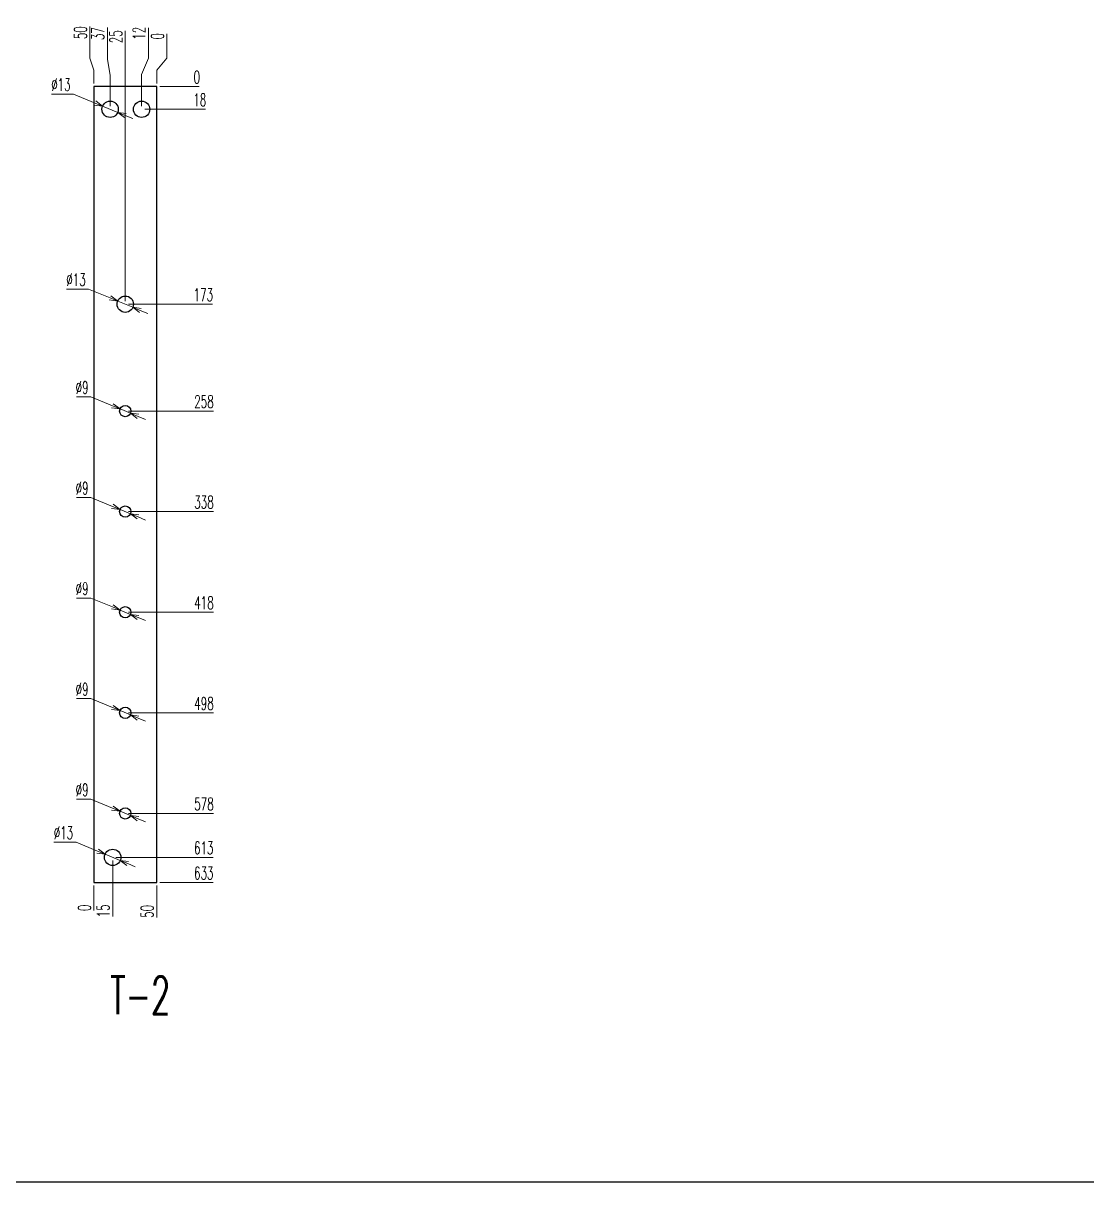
# Model space of a CAD drawing. Header units: millimetres. Extents: x 173893 to 258446, y -176540 to -123824.
# Drawn here: x 186747 to 187593, y -146197 to -145275 of the extents above; entities that cross this region are included whole.
import ezdxf
from ezdxf.enums import TextEntityAlignment as Align

# ---------------------------------------------------------------- set-up
doc = ezdxf.new("R2010")
doc.units = ezdxf.units.MM
doc.header["$LTSCALE"] = 3
doc.layers.add('@.DM. NÉT CHÍNH', color=7, linetype='Continuous')
doc.styles.add('Ann_w01', font='romans.shx', dxfattribs={"width": 0.6, "bigfont": 'chineset.shx'})
doc.dimstyles.new('Dim 01_SC05', dxfattribs={"dimscale": 5, "dimtxt": 2, "dimasz": 1.3, "dimexe": 0.5, "dimexo": 0.5, "dimgap": 0.5, "dimtad": 1, "dimtoh": 1, "dimdec": 1, "dimzin": 12, "dimdsep": 46, "dimtxsty": 'Ann_w01', "dimblk": 'OPEN30', "dimcen": 1.5, "dimclrd": 6, "dimclre": 6, "dimclrt": 3, "dimadec": 1, "dimazin": 3, "dimtm": 1e-09, "dimtfac": 1, "dimtdec": 1, "dimtmove": 0, "dimatfit": 3, "dimldrblk": 'OPEN30', "dimfxl": 1, "dimtolj": 1, "dimlwd": 20, "dimlwe": 20, "dimarcsym": 0})

# ---------------------------------------------------------------- blocks, each defined once
blk = doc.blocks.new('*D4322')
at = {"layer": '@.DM. NÉT CHÍNH', "color": 6, "linetype": 'Continuous', "lineweight": 20, "transparency": 16777216}
blk.add_line((186855.54, -145958.64), (186898.08, -145958.64), dxfattribs=at)
at = {"layer": 'Defpoints', "color": 0, "linetype": 'Continuous', "transparency": 16777216}
for p in [(186828.04, -145325.66), (186853.04, -145958.64), (186880.43, -145958.64)]:
    blk.add_point(p, dxfattribs=at)
at = {"layer": '@.DM. NÉT CHÍNH', "color": 3, "linetype": 'Continuous', "transparency": 16777216, "insert": (186890.5, -145951.14), "char_height": 10, "attachment_point": 5, "style": 'Ann_w01'}
blk.add_mtext('\\A1;633', dxfattribs=at)
blk = doc.blocks.new('_Open30')
at = {"color": 0, "linetype": 'ByBlock', "lineweight": -2}
for p, q in [((-1, 0.27), (0, 0)), ((0, 0), (-1, -0.27)), ((0, 0), (-1, 0))]:
    blk.add_line(p, q, dxfattribs=at)
blk = doc.blocks.new('*D4323')
at = {"layer": '@.DM. NÉT CHÍNH', "color": 6, "linetype": 'Continuous', "lineweight": 20, "transparency": 16777216}
blk.add_line((186820.53, -145938.64), (186898.08, -145938.64), dxfattribs=at)
at = {"layer": 'Defpoints', "color": 0, "linetype": 'Continuous', "transparency": 16777216}
for p in [(186828.04, -145325.66), (186818.03, -145938.64), (186880.43, -145938.64)]:
    blk.add_point(p, dxfattribs=at)
at = {"layer": '@.DM. NÉT CHÍNH', "color": 3, "linetype": 'Continuous', "transparency": 16777216, "insert": (186890.5, -145931.14), "char_height": 10, "attachment_point": 5, "style": 'Ann_w01'}
blk.add_mtext('\\A1;613', dxfattribs=at)
blk = doc.blocks.new('*D4324')
at = {"layer": '@.DM. NÉT CHÍNH', "color": 6, "linetype": 'Continuous', "lineweight": 20, "transparency": 16777216}
blk.add_line((186830.54, -145903.68), (186898.36, -145903.68), dxfattribs=at)
at = {"layer": 'Defpoints', "color": 0, "linetype": 'Continuous', "transparency": 16777216}
for p in [(186828.04, -145325.66), (186828.04, -145903.68), (186880.43, -145903.68)]:
    blk.add_point(p, dxfattribs=at)
at = {"layer": '@.DM. NÉT CHÍNH', "color": 3, "linetype": 'Continuous', "transparency": 16777216, "insert": (186890.65, -145896.18), "char_height": 10, "attachment_point": 5, "style": 'Ann_w01'}
blk.add_mtext('\\A1;578', dxfattribs=at)
blk = doc.blocks.new('*D4325')
at = {"layer": '@.DM. NÉT CHÍNH', "color": 6, "linetype": 'Continuous', "lineweight": 20, "transparency": 16777216}
blk.add_line((186830.54, -145823.68), (186898.36, -145823.68), dxfattribs=at)
at = {"layer": 'Defpoints', "color": 0, "linetype": 'Continuous', "transparency": 16777216}
for p in [(186828.04, -145325.66), (186828.04, -145823.68), (186880.43, -145823.68)]:
    blk.add_point(p, dxfattribs=at)
at = {"layer": '@.DM. NÉT CHÍNH', "color": 3, "linetype": 'Continuous', "transparency": 16777216, "insert": (186890.65, -145816.18), "char_height": 10, "attachment_point": 5, "style": 'Ann_w01'}
blk.add_mtext('\\A1;498', dxfattribs=at)
blk = doc.blocks.new('*D4326')
at = {"layer": '@.DM. NÉT CHÍNH', "color": 6, "linetype": 'Continuous', "lineweight": 20, "transparency": 16777216}
blk.add_line((186830.54, -145743.68), (186898.36, -145743.68), dxfattribs=at)
at = {"layer": 'Defpoints', "color": 0, "linetype": 'Continuous', "transparency": 16777216}
for p in [(186828.04, -145325.66), (186828.04, -145743.68), (186880.43, -145743.68)]:
    blk.add_point(p, dxfattribs=at)
at = {"layer": '@.DM. NÉT CHÍNH', "color": 3, "linetype": 'Continuous', "transparency": 16777216, "insert": (186890.65, -145736.18), "char_height": 10, "attachment_point": 5, "style": 'Ann_w01'}
blk.add_mtext('\\A1;418', dxfattribs=at)
blk = doc.blocks.new('*D4327')
at = {"layer": '@.DM. NÉT CHÍNH', "color": 6, "linetype": 'Continuous', "lineweight": 20, "transparency": 16777216}
blk.add_line((186830.54, -145663.68), (186898.36, -145663.68), dxfattribs=at)
at = {"layer": 'Defpoints', "color": 0, "linetype": 'Continuous', "transparency": 16777216}
for p in [(186828.04, -145325.66), (186828.04, -145663.68), (186880.43, -145663.68)]:
    blk.add_point(p, dxfattribs=at)
at = {"layer": '@.DM. NÉT CHÍNH', "color": 3, "linetype": 'Continuous', "transparency": 16777216, "insert": (186890.65, -145656.18), "char_height": 10, "attachment_point": 5, "style": 'Ann_w01'}
blk.add_mtext('\\A1;338', dxfattribs=at)
blk = doc.blocks.new('*D4328')
at = {"layer": '@.DM. NÉT CHÍNH', "color": 6, "linetype": 'Continuous', "lineweight": 20, "transparency": 16777216}
blk.add_line((186830.54, -145583.68), (186898.36, -145583.68), dxfattribs=at)
at = {"layer": 'Defpoints', "color": 0, "linetype": 'Continuous', "transparency": 16777216}
for p in [(186828.04, -145325.66), (186828.04, -145583.68), (186880.43, -145583.68)]:
    blk.add_point(p, dxfattribs=at)
at = {"layer": '@.DM. NÉT CHÍNH', "color": 3, "linetype": 'Continuous', "transparency": 16777216, "insert": (186890.65, -145576.18), "char_height": 10, "attachment_point": 5, "style": 'Ann_w01'}
blk.add_mtext('\\A1;258', dxfattribs=at)
blk = doc.blocks.new('*D4329')
at = {"layer": '@.DM. NÉT CHÍNH', "color": 6, "linetype": 'Continuous', "lineweight": 20, "transparency": 16777216}
blk.add_line((186830.53, -145498.68), (186897.5, -145498.68), dxfattribs=at)
at = {"layer": 'Defpoints', "color": 0, "linetype": 'Continuous', "transparency": 16777216}
for p in [(186828.04, -145325.66), (186828.03, -145498.68), (186880.43, -145498.68)]:
    blk.add_point(p, dxfattribs=at)
at = {"layer": '@.DM. NÉT CHÍNH', "color": 3, "linetype": 'Continuous', "transparency": 16777216, "insert": (186890.22, -145491.18), "char_height": 10, "attachment_point": 5, "style": 'Ann_w01'}
blk.add_mtext('\\A1;173', dxfattribs=at)
blk = doc.blocks.new('*D4330')
at = {"layer": '@.DM. NÉT CHÍNH', "color": 6, "linetype": 'Continuous', "lineweight": 20, "transparency": 16777216}
blk.add_line((186843.53, -145343.65), (186891.79, -145343.65), dxfattribs=at)
at = {"layer": 'Defpoints', "color": 0, "linetype": 'Continuous', "transparency": 16777216}
for p in [(186828.04, -145325.66), (186841.03, -145343.65), (186880.43, -145343.65)]:
    blk.add_point(p, dxfattribs=at)
at = {"layer": '@.DM. NÉT CHÍNH', "color": 3, "linetype": 'Continuous', "transparency": 16777216, "insert": (186887.36, -145336.15), "char_height": 10, "attachment_point": 5, "style": 'Ann_w01'}
blk.add_mtext('\\A1;18', dxfattribs=at)
blk = doc.blocks.new('*D4331')
at = {"layer": '@.DM. NÉT CHÍNH', "color": 6, "linetype": 'Continuous', "lineweight": 20, "transparency": 16777216}
blk.add_line((186855.54, -145325.66), (186886.93, -145325.66), dxfattribs=at)
at = {"layer": 'Defpoints', "color": 0, "linetype": 'Continuous', "transparency": 16777216}
for p in [(186828.04, -145325.66), (186853.04, -145325.66), (186880.43, -145325.66)]:
    blk.add_point(p, dxfattribs=at)
at = {"layer": '@.DM. NÉT CHÍNH', "color": 3, "linetype": 'Continuous', "transparency": 16777216, "insert": (186884.93, -145318.16), "char_height": 10, "attachment_point": 5, "style": 'Ann_w01'}
blk.add_mtext('\\A1;0', dxfattribs=at)
blk = doc.blocks.new('*D4334')
at = {"layer": '@.DM. NÉT CHÍNH', "color": 6, "linetype": 'Continuous', "lineweight": 20, "transparency": 16777216}
for p, q in [((186789.13, -145572.41), (186800.77, -145572.41)), ((186800.77, -145572.41), (186817.87, -145579.48)), ((186832.19, -145585.4), (186823.88, -145581.96)), ((186838.2, -145587.88), (186844.21, -145590.36))]:
    blk.add_line(p, q, dxfattribs=at)
at = {"layer": 'Defpoints', "color": 0, "linetype": 'Continuous', "transparency": 16777216}
for p in [(186823.88, -145581.96), (186832.19, -145585.4)]:
    blk.add_point(p, dxfattribs=at)
at = {"layer": '@.DM. NÉT CHÍNH', "color": 6, "linetype": 'Continuous', "lineweight": 20, "transparency": 16777216, "xscale": 6.5, "yscale": 6.5, "zscale": 6.5}
for p, rotation in [((186823.88, -145581.96), 337.5444999743361), ((186832.19, -145585.4), 157.5444999743361)]:
    blk.add_blockref('_Open30', p, dxfattribs=dict(at, rotation=rotation))
at = {"layer": '@.DM. NÉT CHÍNH', "color": 3, "linetype": 'Continuous', "transparency": 16777216, "insert": (186793.7, -145564.91), "char_height": 10, "attachment_point": 5, "style": 'Ann_w01'}
blk.add_mtext('\\A1;∅9', dxfattribs=at)
blk = doc.blocks.new('*D4337')
at = {"layer": '@.DM. NÉT CHÍNH', "color": 6, "linetype": 'Continuous', "lineweight": 20, "transparency": 16777216}
for p, q in [((186789.13, -145652.41), (186800.77, -145652.41)), ((186800.77, -145652.41), (186817.87, -145659.48)), ((186832.19, -145665.4), (186823.88, -145661.96)), ((186838.2, -145667.88), (186844.21, -145670.36))]:
    blk.add_line(p, q, dxfattribs=at)
at = {"layer": 'Defpoints', "color": 0, "linetype": 'Continuous', "transparency": 16777216}
for p in [(186823.88, -145661.96), (186832.19, -145665.4)]:
    blk.add_point(p, dxfattribs=at)
at = {"layer": '@.DM. NÉT CHÍNH', "color": 6, "linetype": 'Continuous', "lineweight": 20, "transparency": 16777216, "xscale": 6.5, "yscale": 6.5, "zscale": 6.5}
for p, rotation in [((186823.88, -145661.96), 337.5444999737402), ((186832.19, -145665.4), 157.5444999737402)]:
    blk.add_blockref('_Open30', p, dxfattribs=dict(at, rotation=rotation))
at = {"layer": '@.DM. NÉT CHÍNH', "color": 3, "linetype": 'Continuous', "transparency": 16777216, "insert": (186793.7, -145644.91), "char_height": 10, "attachment_point": 5, "style": 'Ann_w01'}
blk.add_mtext('\\A1;∅9', dxfattribs=at)
blk = doc.blocks.new('*D4340')
at = {"layer": '@.DM. NÉT CHÍNH', "color": 6, "linetype": 'Continuous', "lineweight": 20, "transparency": 16777216}
for p, q in [((186789.13, -145732.41), (186800.77, -145732.41)), ((186800.77, -145732.41), (186817.87, -145739.48)), ((186832.19, -145745.4), (186823.88, -145741.96)), ((186838.2, -145747.88), (186844.21, -145750.36))]:
    blk.add_line(p, q, dxfattribs=at)
at = {"layer": 'Defpoints', "color": 0, "linetype": 'Continuous', "transparency": 16777216}
for p in [(186823.88, -145741.96), (186832.19, -145745.4)]:
    blk.add_point(p, dxfattribs=at)
at = {"layer": '@.DM. NÉT CHÍNH', "color": 6, "linetype": 'Continuous', "lineweight": 20, "transparency": 16777216, "xscale": 6.5, "yscale": 6.5, "zscale": 6.5}
for p, rotation in [((186823.88, -145741.96), 337.5444999734685), ((186832.19, -145745.4), 157.5444999734685)]:
    blk.add_blockref('_Open30', p, dxfattribs=dict(at, rotation=rotation))
at = {"layer": '@.DM. NÉT CHÍNH', "color": 3, "linetype": 'Continuous', "transparency": 16777216, "insert": (186793.7, -145724.91), "char_height": 10, "attachment_point": 5, "style": 'Ann_w01'}
blk.add_mtext('\\A1;∅9', dxfattribs=at)
blk = doc.blocks.new('*D4343')
at = {"layer": '@.DM. NÉT CHÍNH', "color": 6, "linetype": 'Continuous', "lineweight": 20, "transparency": 16777216}
for p, q in [((186789.13, -145812.41), (186800.77, -145812.41)), ((186800.77, -145812.41), (186817.87, -145819.48)), ((186832.19, -145825.4), (186823.88, -145821.96)), ((186838.2, -145827.88), (186844.21, -145830.36))]:
    blk.add_line(p, q, dxfattribs=at)
at = {"layer": 'Defpoints', "color": 0, "linetype": 'Continuous', "transparency": 16777216}
for p in [(186823.88, -145821.96), (186832.19, -145825.4)]:
    blk.add_point(p, dxfattribs=at)
at = {"layer": '@.DM. NÉT CHÍNH', "color": 6, "linetype": 'Continuous', "lineweight": 20, "transparency": 16777216, "xscale": 6.5, "yscale": 6.5, "zscale": 6.5}
for p, rotation in [((186823.88, -145821.96), 337.5444999737105), ((186832.19, -145825.4), 157.5444999737105)]:
    blk.add_blockref('_Open30', p, dxfattribs=dict(at, rotation=rotation))
at = {"layer": '@.DM. NÉT CHÍNH', "color": 3, "linetype": 'Continuous', "transparency": 16777216, "insert": (186793.7, -145804.91), "char_height": 10, "attachment_point": 5, "style": 'Ann_w01'}
blk.add_mtext('\\A1;∅9', dxfattribs=at)
blk = doc.blocks.new('*D4346')
at = {"layer": '@.DM. NÉT CHÍNH', "color": 6, "linetype": 'Continuous', "lineweight": 20, "transparency": 16777216}
for p, q in [((186789.13, -145892.41), (186800.77, -145892.41)), ((186800.77, -145892.41), (186817.87, -145899.48)), ((186832.19, -145905.4), (186823.88, -145901.96)), ((186838.2, -145907.88), (186844.21, -145910.36))]:
    blk.add_line(p, q, dxfattribs=at)
at = {"layer": 'Defpoints', "color": 0, "linetype": 'Continuous', "transparency": 16777216}
for p in [(186823.88, -145901.96), (186832.19, -145905.4)]:
    blk.add_point(p, dxfattribs=at)
at = {"layer": '@.DM. NÉT CHÍNH', "color": 6, "linetype": 'Continuous', "lineweight": 20, "transparency": 16777216, "xscale": 6.5, "yscale": 6.5, "zscale": 6.5}
for p, rotation in [((186823.88, -145901.96), 337.5444999736511), ((186832.19, -145905.4), 157.5444999736511)]:
    blk.add_blockref('_Open30', p, dxfattribs=dict(at, rotation=rotation))
at = {"layer": '@.DM. NÉT CHÍNH', "color": 3, "linetype": 'Continuous', "transparency": 16777216, "insert": (186793.7, -145884.91), "char_height": 10, "attachment_point": 5, "style": 'Ann_w01'}
blk.add_mtext('\\A1;∅9', dxfattribs=at)
blk = doc.blocks.new('*D4347')
at = {"layer": '@.DM. NÉT CHÍNH', "color": 6, "linetype": 'Continuous', "lineweight": 20, "transparency": 16777216}
for p, q in [((186771.27, -145926.6), (186788.91, -145926.6)), ((186788.91, -145926.6), (186806.01, -145933.67)), ((186824.03, -145941.12), (186812.02, -145936.15)), ((186830.04, -145943.6), (186836.05, -145946.09))]:
    blk.add_line(p, q, dxfattribs=at)
at = {"layer": 'Defpoints', "color": 0, "linetype": 'Continuous', "transparency": 16777216}
for p in [(186812.02, -145936.15), (186824.03, -145941.12)]:
    blk.add_point(p, dxfattribs=at)
at = {"layer": '@.DM. NÉT CHÍNH', "color": 6, "linetype": 'Continuous', "lineweight": 20, "transparency": 16777216, "xscale": 6.5, "yscale": 6.5, "zscale": 6.5}
for p, rotation in [((186812.02, -145936.15), 337.5444999738485), ((186824.03, -145941.12), 157.5444999738486)]:
    blk.add_blockref('_Open30', p, dxfattribs=dict(at, rotation=rotation))
at = {"layer": '@.DM. NÉT CHÍNH', "color": 3, "linetype": 'Continuous', "transparency": 16777216, "insert": (186778.84, -145919.1), "char_height": 10, "attachment_point": 5, "style": 'Ann_w01'}
blk.add_mtext('\\A1;∅13', dxfattribs=at)
blk = doc.blocks.new('*D4351')
at = {"layer": '@.DM. NÉT CHÍNH', "color": 6, "linetype": 'Continuous', "lineweight": 20, "transparency": 16777216}
for p, q in [((186781.27, -145486.65), (186798.91, -145486.65)), ((186798.91, -145486.65), (186816.01, -145493.71)), ((186834.03, -145501.16), (186822.02, -145496.2)), ((186840.04, -145503.65), (186846.05, -145506.13))]:
    blk.add_line(p, q, dxfattribs=at)
at = {"layer": 'Defpoints', "color": 0, "linetype": 'Continuous', "transparency": 16777216}
for p in [(186822.02, -145496.2), (186834.03, -145501.16)]:
    blk.add_point(p, dxfattribs=at)
at = {"layer": '@.DM. NÉT CHÍNH', "color": 6, "linetype": 'Continuous', "lineweight": 20, "transparency": 16777216, "xscale": 6.5, "yscale": 6.5, "zscale": 6.5}
for p, rotation in [((186822.02, -145496.2), 337.5444999736399), ((186834.03, -145501.16), 157.5444999736399)]:
    blk.add_blockref('_Open30', p, dxfattribs=dict(at, rotation=rotation))
at = {"layer": '@.DM. NÉT CHÍNH', "color": 3, "linetype": 'Continuous', "transparency": 16777216, "insert": (186788.84, -145479.15), "char_height": 10, "attachment_point": 5, "style": 'Ann_w01'}
blk.add_mtext('\\A1;∅13', dxfattribs=at)
blk = doc.blocks.new('*D4353')
at = {"layer": '@.DM. NÉT CHÍNH', "color": 6, "linetype": 'Continuous', "lineweight": 20, "transparency": 16777216}
for p, q in [((186769.27, -145331.61), (186786.91, -145331.61)), ((186786.91, -145331.61), (186804.01, -145338.68)), ((186822.03, -145346.13), (186810.02, -145341.16)), ((186828.04, -145348.61), (186834.05, -145351.09))]:
    blk.add_line(p, q, dxfattribs=at)
at = {"layer": 'Defpoints', "color": 0, "linetype": 'Continuous', "transparency": 16777216}
for p in [(186810.02, -145341.16), (186822.03, -145346.13)]:
    blk.add_point(p, dxfattribs=at)
at = {"layer": '@.DM. NÉT CHÍNH', "color": 6, "linetype": 'Continuous', "lineweight": 20, "transparency": 16777216, "xscale": 6.5, "yscale": 6.5, "zscale": 6.5}
for p, rotation in [((186810.02, -145341.16), 337.5444999740161), ((186822.03, -145346.13), 157.5444999740161)]:
    blk.add_blockref('_Open30', p, dxfattribs=dict(at, rotation=rotation))
at = {"layer": '@.DM. NÉT CHÍNH', "color": 3, "linetype": 'Continuous', "transparency": 16777216, "insert": (186776.84, -145324.11), "char_height": 10, "attachment_point": 5, "style": 'Ann_w01'}
blk.add_mtext('\\A1;∅13', dxfattribs=at)
blk = doc.blocks.new('*D4362')
at = {"layer": '@.DM. NÉT CHÍNH', "color": 6, "linetype": 'Continuous', "lineweight": 20, "transparency": 16777216}
blk.add_line((186803.04, -145961.14), (186803.04, -145980.8), dxfattribs=at)
at = {"layer": 'Defpoints', "color": 0, "linetype": 'Continuous', "transparency": 16777216}
for p in [(186803.04, -145958.64), (186803.04, -145958.64), (186803.04, -145974.3)]:
    blk.add_point(p, dxfattribs=at)
at = {"layer": '@.DM. NÉT CHÍNH', "color": 3, "linetype": 'Continuous', "transparency": 16777216, "insert": (186795.54, -145978.8), "char_height": 10, "attachment_point": 5, "rotation": 90, "style": 'Ann_w01'}
blk.add_mtext('\\A1;0', dxfattribs=at)
blk = doc.blocks.new('*D4363')
at = {"layer": '@.DM. NÉT CHÍNH', "color": 6, "linetype": 'Continuous', "lineweight": 20, "transparency": 16777216}
blk.add_line((186818.03, -145941.14), (186818.03, -145985.65), dxfattribs=at)
at = {"layer": 'Defpoints', "color": 0, "linetype": 'Continuous', "transparency": 16777216}
for p in [(186818.03, -145938.64), (186803.04, -145958.64), (186818.03, -145974.3)]:
    blk.add_point(p, dxfattribs=at)
at = {"layer": '@.DM. NÉT CHÍNH', "color": 3, "linetype": 'Continuous', "transparency": 16777216, "insert": (186810.53, -145981.22), "char_height": 10, "attachment_point": 5, "rotation": 90, "style": 'Ann_w01'}
blk.add_mtext('\\A1;15', dxfattribs=at)
blk = doc.blocks.new('*D4364')
at = {"layer": '@.DM. NÉT CHÍNH', "color": 6, "linetype": 'Continuous', "lineweight": 20, "transparency": 16777216}
blk.add_line((186853.04, -145961.14), (186853.04, -145986.51), dxfattribs=at)
at = {"layer": 'Defpoints', "color": 0, "linetype": 'Continuous', "transparency": 16777216}
for p in [(186803.04, -145958.64), (186853.04, -145958.64), (186853.04, -145974.3)]:
    blk.add_point(p, dxfattribs=at)
at = {"layer": '@.DM. NÉT CHÍNH', "color": 3, "linetype": 'Continuous', "transparency": 16777216, "insert": (186845.54, -145981.65), "char_height": 10, "attachment_point": 5, "rotation": 90, "style": 'Ann_w01'}
blk.add_mtext('\\A1;50', dxfattribs=at)
blk = doc.blocks.new('*D4372')
at = {"layer": '@.DM. NÉT CHÍNH', "color": 6, "linetype": 'Continuous', "lineweight": 20, "transparency": 16777216}
for p, q in [((186799.85, -145303.1), (186799.85, -145277.89)), ((186803.04, -145312.66), (186799.85, -145303.1)), ((186803.04, -145323.16), (186803.04, -145312.66))]:
    blk.add_line(p, q, dxfattribs=at)
at = {"layer": 'Defpoints', "color": 0, "linetype": 'Continuous', "transparency": 16777216}
for p in [(186799.85, -145290.1), (186803.04, -145325.66), (186853.04, -145325.66)]:
    blk.add_point(p, dxfattribs=at)
at = {"layer": '@.DM. NÉT CHÍNH', "color": 3, "linetype": 'Continuous', "transparency": 16777216, "insert": (186792.35, -145282.75), "char_height": 10, "attachment_point": 5, "rotation": 90, "style": 'Ann_w01'}
blk.add_mtext('\\A1;50', dxfattribs=at)
blk = doc.blocks.new('*D4373')
at = {"layer": '@.DM. NÉT CHÍNH', "color": 6, "linetype": 'Continuous', "lineweight": 20, "transparency": 16777216}
for p, q in [((186813.81, -145303.85), (186813.81, -145278.64)), ((186816.03, -145316.85), (186813.81, -145303.85)), ((186816.03, -145341.15), (186816.03, -145316.85))]:
    blk.add_line(p, q, dxfattribs=at)
at = {"layer": 'Defpoints', "color": 0, "linetype": 'Continuous', "transparency": 16777216}
for p in [(186813.81, -145290.85), (186853.04, -145325.66), (186816.03, -145343.65)]:
    blk.add_point(p, dxfattribs=at)
at = {"layer": '@.DM. NÉT CHÍNH', "color": 3, "linetype": 'Continuous', "transparency": 16777216, "insert": (186806.31, -145283.5), "char_height": 10, "attachment_point": 5, "rotation": 90, "style": 'Ann_w01'}
blk.add_mtext('\\A1;37', dxfattribs=at)
blk = doc.blocks.new('*D4374')
at = {"layer": '@.DM. NÉT CHÍNH', "color": 6, "linetype": 'Continuous', "lineweight": 20, "transparency": 16777216}
for p, q in [((186846.47, -145303.1), (186846.47, -145278.75)), ((186841.03, -145316.1), (186846.47, -145303.1)), ((186841.03, -145341.15), (186841.03, -145316.1))]:
    blk.add_line(p, q, dxfattribs=at)
at = {"layer": 'Defpoints', "color": 0, "linetype": 'Continuous', "transparency": 16777216}
for p in [(186846.47, -145290.1), (186853.04, -145325.66), (186841.03, -145343.65)]:
    blk.add_point(p, dxfattribs=at)
at = {"layer": '@.DM. NÉT CHÍNH', "color": 3, "linetype": 'Continuous', "transparency": 16777216, "insert": (186838.97, -145283.17), "char_height": 10, "attachment_point": 5, "rotation": 90, "style": 'Ann_w01'}
blk.add_mtext('\\A1;12', dxfattribs=at)
blk = doc.blocks.new('*D4375')
at = {"layer": '@.DM. NÉT CHÍNH', "color": 6, "linetype": 'Continuous', "lineweight": 20, "transparency": 16777216}
for p, q in [((186861.18, -145303.1), (186861.18, -145283.6)), ((186853.04, -145312.66), (186861.18, -145303.1)), ((186853.04, -145323.16), (186853.04, -145312.66))]:
    blk.add_line(p, q, dxfattribs=at)
at = {"layer": 'Defpoints', "color": 0, "linetype": 'Continuous', "transparency": 16777216}
for p in [(186861.18, -145290.1), (186853.04, -145325.66), (186853.04, -145325.66)]:
    blk.add_point(p, dxfattribs=at)
at = {"layer": '@.DM. NÉT CHÍNH', "color": 3, "linetype": 'Continuous', "transparency": 16777216, "insert": (186853.68, -145285.6), "char_height": 10, "attachment_point": 5, "rotation": 90, "style": 'Ann_w01'}
blk.add_mtext('\\A1;0', dxfattribs=at)
blk = doc.blocks.new('*D4381')
at = {"layer": '@.DM. NÉT CHÍNH', "color": 6, "linetype": 'Continuous', "lineweight": 20, "transparency": 16777216}
blk.add_line((186828.03, -145496.18), (186828.03, -145281.14), dxfattribs=at)
at = {"layer": 'Defpoints', "color": 0, "linetype": 'Continuous', "transparency": 16777216}
for p in [(186828.03, -145293.35), (186853.04, -145325.66), (186828.03, -145498.68)]:
    blk.add_point(p, dxfattribs=at)
at = {"layer": '@.DM. NÉT CHÍNH', "color": 3, "linetype": 'Continuous', "transparency": 16777216, "insert": (186820.53, -145286), "char_height": 10, "attachment_point": 5, "rotation": 90, "style": 'Ann_w01'}
blk.add_mtext('\\A1;25', dxfattribs=at)

msp = doc.modelspace()

# ---------------------------------------------------------------- linework, layer by layer
at = {"layer": '@.DM. NÉT CHÍNH', "linetype": 'Continuous'}
msp.add_line((186029.84, -146196.7), (190921.35, -146196.7), dxfattribs=at)
at = {"layer": '@.DM. NÉT CHÍNH', "color": 4, "linetype": 'Continuous'}
msp.add_lwpolyline([(186803.04, -145958.64), (186853.04, -145958.64), (186853.04, -145325.66), (186803.04, -145325.66)], close=True, dxfattribs=at)
for centre, radius in [((186816.03, -145343.65), 6.5), ((186841.03, -145343.65), 6.5), ((186828.03, -145498.68), 6.5), ((186828.04, -145583.68), 4.5), ((186828.04, -145663.68), 4.5), ((186828.04, -145743.68), 4.5), ((186828.04, -145823.68), 4.5), ((186828.04, -145903.68), 4.5), ((186818.03, -145938.64), 6.5)]:
    msp.add_circle(centre, radius, dxfattribs=at)

# ---------------------------------------------------------------- texts
at = {"style": 'Ann_w01', "width": 0.6}
msp.add_text('T-2', height=30, dxfattribs=at).set_placement((186839.99, -146048.45), align=Align.MIDDLE_CENTER)

# ---------------------------------------------------------------- dimensions: what is measured, and where the dimension line sits
at = {"layer": '@.DM. NÉT CHÍNH', "linetype": 'Continuous'}
for feature_location, offset, dtype, origin, picture, middle in [((186803.04, -145325.66), (-3.18, 35.55), 1, (186853.04, -145325.66), '*D4372', (186792.35, -145282.75)), ((186816.03, -145343.65), (-2.22, 52.79), 1, (186853.04, -145325.66), '*D4373', (186806.31, -145283.5)), ((186828.03, -145498.68), (0, 205.33), 1, (186853.04, -145325.66), '*D4381', (186820.53, -145286)), ((186841.03, -145343.65), (5.45, 53.54), 1, (186853.04, -145325.66), '*D4374', (186838.97, -145283.17)), ((186853.03615594, -145325.65732559), (8.14113474, 35.55447504), 1, (186853.03615594, -145325.65732559), '*D4375', (186853.67729068, -145285.60285055)), ((186853.03615594, -145325.65732559), (27.39695006, 0), 0, (186828.03615594, -145325.65732559), '*D4331', (186884.933106, -145318.15732559)), ((186818.03, -145938.64), (62.41, 0), 0, (186828.04, -145325.66), '*D4323', (186890.5, -145931.14)), ((186828.03, -145498.68), (52.41, 0), 0, (186828.04, -145325.66), '*D4329', (186890.22, -145491.18)), ((186853.04, -145958.64), (27.4, 0), 0, (186828.04, -145325.66), '*D4322', (186890.5, -145951.14)), ((186828.04, -145903.68), (52.4, 0), 0, (186828.04, -145325.66), '*D4324', (186890.65, -145896.18)), ((186828.04, -145823.68), (52.4, 0), 0, (186828.04, -145325.66), '*D4325', (186890.65, -145816.18)), ((186828.04, -145743.68), (52.4, 0), 0, (186828.04, -145325.66), '*D4326', (186890.65, -145736.18)), ((186828.04, -145663.68), (52.4, 0), 0, (186828.04, -145325.66), '*D4327', (186890.65, -145656.18)), ((186828.04, -145583.68), (52.4, 0), 0, (186828.04, -145325.66), '*D4328', (186890.65, -145576.18)), ((186841.03, -145343.65), (39.41, 0), 0, (186828.04, -145325.66), '*D4330', (186887.36, -145336.15)), ((186818.03, -145938.64), (0, -35.66), 1, (186803.04, -145958.64), '*D4363', (186810.53, -145981.22)), ((186803.03615594, -145958.63691181), (0, -15.65929206), 1, (186803.03615594, -145958.63691181), '*D4362', (186795.53615594, -145978.79620387)), ((186853.04, -145958.64), (0, -15.66), 1, (186803.04, -145958.64), '*D4364', (186845.54, -145981.65))]:
    dim = msp.add_ordinate_dim(feature_location=feature_location, offset=offset, dtype=dtype, origin=origin, dimstyle='Dim 01_SC05', dxfattribs=at)
    dim.commit()
    dim.dimension.update_dxf_attribs({"geometry": picture, "text_midpoint": middle})
for p1, p2, picture, middle in [((186822.03, -145346.13), (186810.02, -145341.16), '*D4353', (186776.84, -145331.61)), ((186834.03, -145501.16), (186822.02, -145496.2), '*D4351', (186788.84, -145486.65)), ((186832.19, -145585.4), (186823.88, -145581.96), '*D4334', (186793.7, -145572.41)), ((186832.19, -145665.4), (186823.88, -145661.96), '*D4337', (186793.7, -145652.41)), ((186832.19, -145745.4), (186823.88, -145741.96), '*D4340', (186793.7, -145732.41)), ((186832.19, -145825.4), (186823.88, -145821.96), '*D4343', (186793.7, -145812.41)), ((186832.19, -145905.4), (186823.88, -145901.96), '*D4346', (186793.7, -145892.41)), ((186824.03, -145941.12), (186812.02, -145936.15), '*D4347', (186778.84, -145926.6))]:
    dim = msp.add_diameter_dim_2p(p1=p1, p2=p2, dimstyle='Dim 01_SC05', dxfattribs=at)
    dim.commit()
    dim.dimension.update_dxf_attribs({"geometry": picture, "text_midpoint": middle, "dimtype": 163})

doc.saveas('drawing.dxf')
